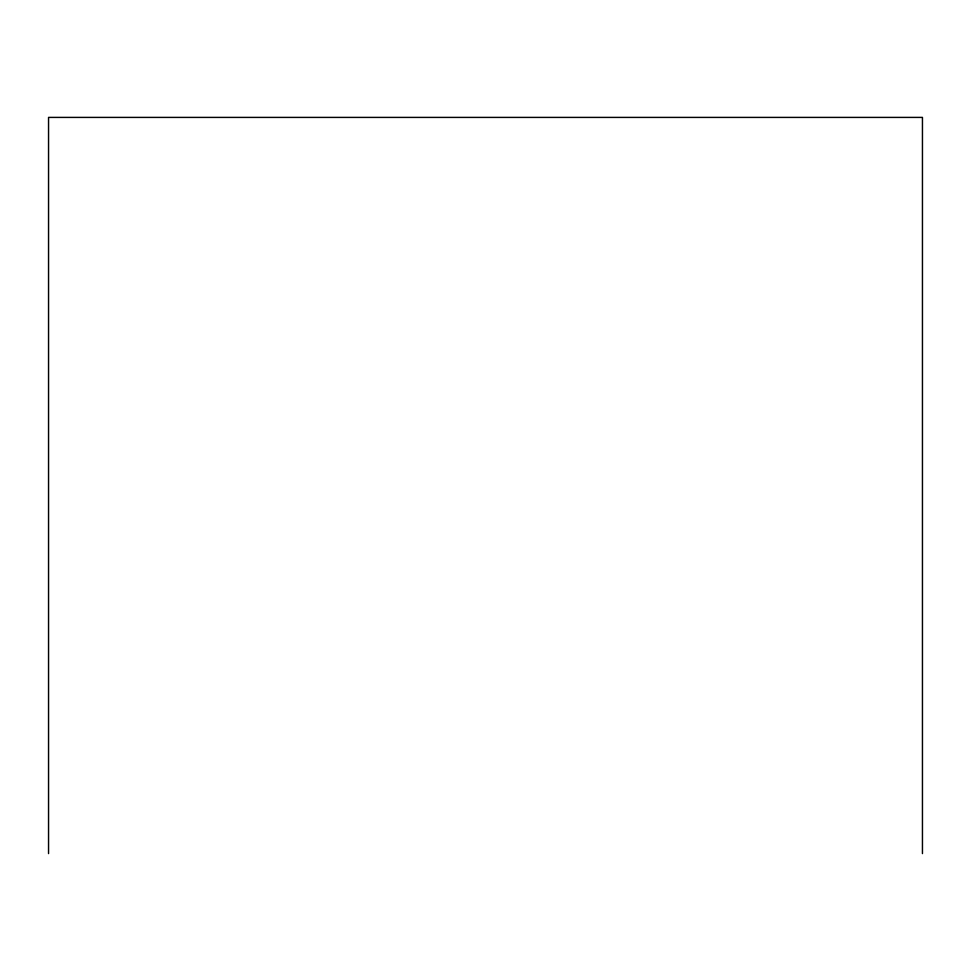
<?xml version="1.0" encoding="UTF-8"?>
<svg xmlns="http://www.w3.org/2000/svg" width="971" height="971" viewBox="0 0 971 971"><rect width="100%" height="100%" fill="white"/><g stroke="black" fill="none" stroke-linecap="round" stroke-linejoin="round"><path stroke-width="1.46" d="M922.45 853.594L922.45 117.406L48.55 117.406L48.55 853.594"/></g></svg>
